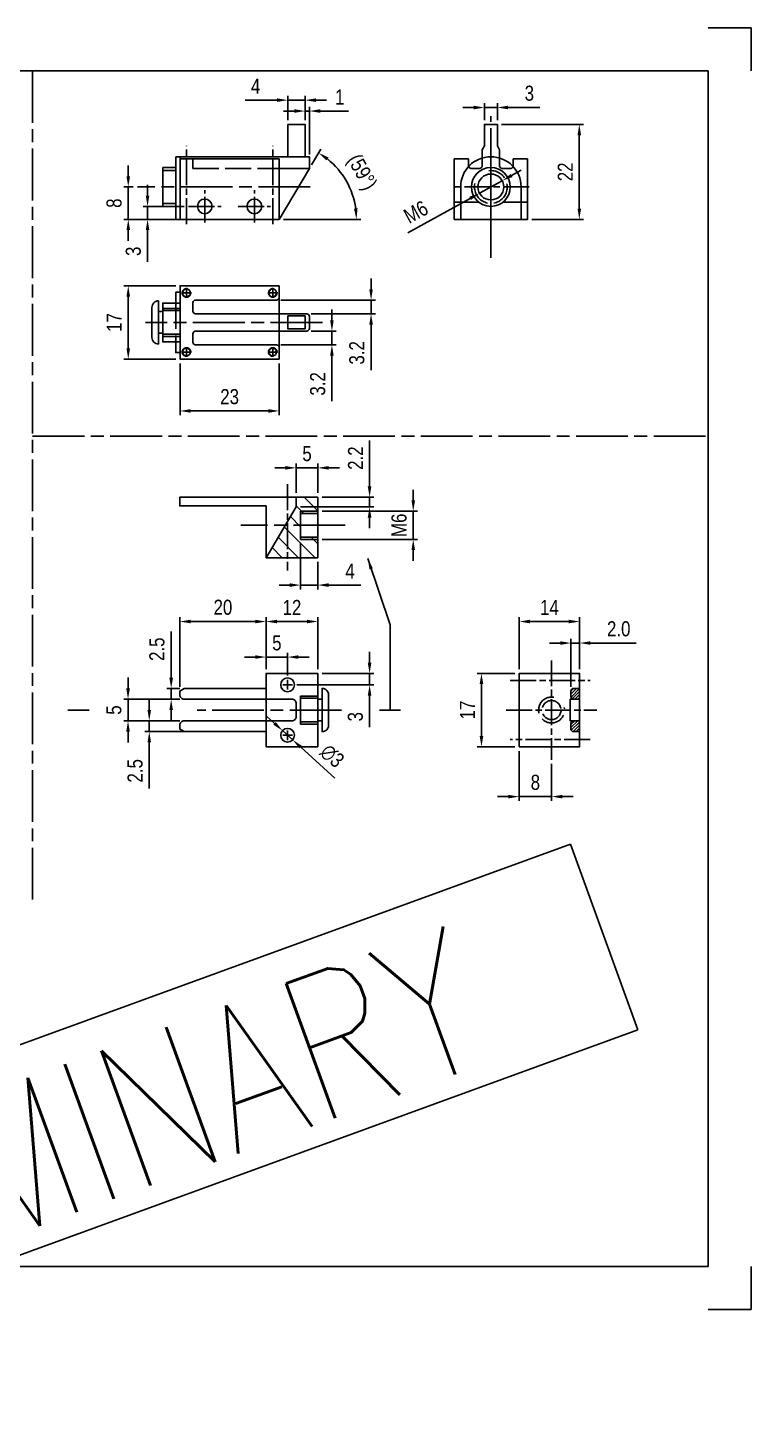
# Model space of a CAD drawing. Header units: millimetres. Extents: x 0 to 860, y -24 to 617.
# Drawn here: x 252.3 to 420, y -24.5 to 297 of the extents above; entities that cross this region are included whole.
import ezdxf

# ---------------------------------------------------------------- set-up
doc = ezdxf.new("R2010")
doc.units = ezdxf.units.MM
for name, pattern in [('AM_ISO02W050', [7.5, 6, -1.5]), ('AM_ISO08W050', [18, 12, -1.5, 3, -1.5]), ('AM_ISO08W050x2', [9, 6, -0.75, 1.5, -0.75])]:
    doc.linetypes.add(name, pattern=pattern)
doc.layers.get('0').update_dxf_attribs({"lineweight": 25})
for name, color, linetype, lineweight in [('AM_0', 7, 'Continuous', 25), ('AM_3', 6, 'AM_ISO02W050', 25), ('AM_5', 3, 'Continuous', 25), ('AM_7', 4, 'AM_ISO08W050', 25), ('AM_8', 1, 'Continuous', 25), ('AM_BOR', 7, 'Continuous', 25)]:
    doc.layers.add(name, color=color, linetype=linetype, lineweight=lineweight)
doc.styles.add('HZ1', font='romans.shx', dxfattribs={"width": 0.8})
doc.styles.add('MCG_STANDARD', font='arial.ttf', dxfattribs={"width": 0.8})
doc.styles.get("Standard").update_dxf_attribs({"font": 'arial.ttf', "width": 0.8})
doc.dimstyles.new('_MCG$0', dxfattribs={"dimtxt": 3.5, "dimasz": 2.5, "dimexe": 1, "dimexo": 1, "dimgap": 1.5, "dimtad": 1, "dimdec": 0, "dimrnd": 0.05, "dimdsep": 46, "dimtxsty": 'MCG_STANDARD', "dimcen": 0, "dimclrd": 256, "dimclre": 256, "dimclrt": 2, "dimadec": 0, "dimazin": 2, "dimtp": 0.1, "dimtm": 0.1, "dimtfac": 0.71, "dimtdec": 0, "dimtmove": 0, "dimatfit": 3, "dimfxl": 0, "dimlwd": -1, "dimlwe": -1, "dimarcsym": 1})
doc.dimstyles.new('_MCG$2', dxfattribs={"dimtxt": 3.5, "dimasz": 2.5, "dimexe": 1, "dimexo": 1, "dimgap": 1.5, "dimtad": 1, "dimrnd": 0.05, "dimdsep": 46, "dimtxsty": 'MCG_STANDARD', "dimcen": 0, "dimclrd": 256, "dimclre": 256, "dimclrt": 2, "dimadec": 0, "dimazin": 2, "dimtp": 0.1, "dimtm": 0.1, "dimtfac": 0.71, "dimtmove": 0, "dimatfit": 3, "dimfxl": 0, "dimlwd": -1, "dimlwe": -1, "dimarcsym": 1})
doc.dimstyles.new('_MCG$3', dxfattribs={"dimtxt": 3.5, "dimasz": 2.5, "dimexe": 1, "dimexo": 1, "dimgap": 1.5, "dimtad": 1, "dimdec": 0, "dimrnd": 0.05, "dimdsep": 46, "dimtxsty": 'MCG_STANDARD', "dimcen": 0, "dimclrd": 256, "dimclre": 256, "dimclrt": 2, "dimadec": 0, "dimazin": 2, "dimtp": 0.1, "dimtm": 0.1, "dimtfac": 0.71, "dimtdec": 0, "dimtmove": 0, "dimatfit": 2, "dimfxl": 0, "dimlwd": -1, "dimlwe": -1, "dimarcsym": 1})
doc.dimstyles.new('_MCG$7', dxfattribs={"dimtxt": 5, "dimasz": 2.5, "dimexe": 1, "dimexo": 1, "dimgap": 1.5, "dimtad": 1, "dimrnd": 0.05, "dimdsep": 46, "dimtxsty": 'MCG_STANDARD', "dimcen": 0, "dimclrd": 256, "dimclre": 256, "dimclrt": 2, "dimadec": 0, "dimazin": 2, "dimtp": 0.1, "dimtm": 0.1, "dimtfac": 0.71, "dimtmove": 0, "dimatfit": 3, "dimfxl": 0, "dimlwd": -1, "dimlwe": -1, "dimarcsym": 1})
pattern_1 = [(45, (162.222, -84.6697), (-0.3535534, 0.3535534), [])]

# ---------------------------------------------------------------- blocks, each defined once
blk = doc.blocks.new('_MCG_A3')
at = {"layer": 'AM_BOR'}
for p, q in [((0, 297), (0, 287)), ((420, 297), (410, 297)), ((420, 287), (420, 297)), ((0, 0), (10, 0)), ((420, 0), (410, 0))]:
    blk.add_line(p, q, dxfattribs=at)
at = {"layer": 'AM_BOR', "color": 161}
for p, q in [((10, 297), (0, 297)), ((410, 287), (10, 287)), ((10, 287), (10, 10)), ((410, 10), (410, 287)), ((0, 0), (0, 10)), ((10, 10), (410, 10)), ((420, 0), (420, 10))]:
    blk.add_line(p, q, dxfattribs=at)
blk = doc.blocks.new('preliminary')
at = {"color": 4}
for p, q in [((12513.3, -7191.3), (18643.9, -4959.9)), ((18643.9, -4959.9), (19035.4, -6035.6)), ((19035.4, -6035.6), (12902.4, -8267.8)), ((12902.4, -8267.8), (12511.8, -7194.5))]:
    blk.add_line(p, q, dxfattribs=at)
blk.add_line((12513.3, -7191.3), (12511.8, -7194.5))
at = {"color": 4, "style": 'HZ1', "width": 0.8}
blk.add_text('PRELIMINARY', height=830, rotation=20, dxfattribs=at).set_placement((12948.3, -8124.1))
blk = doc.blocks.new('A$Cfad92079')
blk.add_circle((0, 0), 0.9)
at = {"layer": 'AM_3'}
blk.add_arc((0, 0), 1, 77.7776, 8.0373, dxfattribs=at)
at = {"layer": 'AM_7', "linetype": 'AM_ISO08W050x2'}
for p, q in [((0, 1.12), (0, -1.12)), ((1.12, 0), (-1.12, 0))]:
    blk.add_line(p, q, dxfattribs=at)
blk = doc.blocks.new('BOWDEN')
for points in [[(-4, 3.25), (0, 3.25), (0, -3.25), (-4, -3.25)], [(0, 2.5), (1, 2.5), (1, -2.5), (0, -2.5)]]:
    blk.add_lwpolyline(points, close=True)
blk.add_lwpolyline([(1, 5), (1, 5, -0.414214), (2.5, 3.5), (2.5, -3.5, -0.414214), (1, -5), (1, -5)], format="xyb", close=True)
at = {"layer": 'AM_3'}
for p, q in [((0, 2.75), (-4, 2.75)), ((0, -2.75), (-4, -2.75))]:
    blk.add_line(p, q, dxfattribs=at)
blk = doc.blocks.new('SLIDING BLOCK')
for p, q in [((3, 8.5), (23, 8.5)), ((23, 8.5), (23, 5.8)), ((23, 2), (23, 5.8)), ((23, -2), (23, -5.8)), ((23, -8.5), (23, -5.8)), ((3, -8.5), (23, -8.5))]:
    blk.add_line(p, q)
blk.add_lwpolyline([(-1, -4.5), (-1, -7), (0, -7), (0, 7), (-1, 7), (-1, 4.5)])
for centre, start, end in [((22.4, 5.8), 270, 360), ((22.4, -5.8), 0, 90)]:
    blk.add_arc(centre, 0.6, start, end)
at = {"layer": 'AM_0', "color": 0, "linetype": 'ByBlock', "ltscale": 0.5}
blk.add_lwpolyline([(3, -8.5), (0, -8.5), (0, 8.5), (3, 8.5)], dxfattribs=at)
for points in [[(0, 4.5), (-4, 4.5), (-4, -4.5), (0, -4.5)], [(25, 1.5), (29, 1.5), (29, -1.5), (25, -1.5)]]:
    blk.add_lwpolyline(points, close=True, dxfattribs=at)
for points in [[(22.4, 5.2), (3.6, 5.2, 0.414214), (3, 4.6), (3, 2.6)], [(3, 2.6, 0.414214), (3.6, 2), (29.4, 2, -0.414214), (30, 1.4), (30, -1.4, -0.414214), (29.4, -2), (3.6, -2, 0.414214), (3, -2.6), (3, -4.6, 0.414214), (3.6, -5.2), (22.4, -5.2)]]:
    blk.add_lwpolyline(points, format="xyb", dxfattribs=at)
at = {"layer": 'AM_3'}
for p, q in [((-1, 4.5), (-1, -4.5)), ((23, -2), (23, 2))]:
    blk.add_line(p, q, dxfattribs=at)
for p in [(1.5, 6.85), (21.5, 6.85)]:
    blk.add_blockref('A$Cfad92079', p)
at = {"xscale": -1}
blk.add_blockref('BOWDEN', (-4, 0), dxfattribs=at)
at = {"xscale": -1, "rotation": 180}
for p in [(1.5, -6.85), (21.5, -6.85)]:
    blk.add_blockref('A$Cfad92079', p, dxfattribs=at)
blk = doc.blocks.new('A$C00823d7d')
blk.add_line((-12, 2.5), (-12, -2.5))
blk.add_lwpolyline([(-31, 5), (-12, 5), (-12, 8.5), (0, 8.5), (0, -8.5), (-12, -8.5), (-12, -5), (-31, -5), (-32, -4.4), (-32, -3.5, -0.414214), (-31, -2.5), (-6, -2.5, 0.414214), (-5, -1.5), (-5, 1.5, 0.414214), (-6, 2.5), (-31, 2.5, -0.414214), (-32, 3.5), (-32, 4.4)], format="xyb", close=True)
for centre in [(-7, 5.85), (-7, -5.85)]:
    blk.add_circle(centre, 1.6)
at = {"layer": 'AM_7', "linetype": 'AM_ISO08W050x2'}
for p, q in [((-7, 6.97), (-7, 4.73)), ((-5.88, 5.85), (-8.12, 5.85)), ((-5.88, -5.85), (-8.12, -5.85)), ((-7, -4.73), (-7, -6.97))]:
    blk.add_line(p, q, dxfattribs=at)
blk.add_blockref('BOWDEN', (0, 0))
blk = doc.blocks.new('*D75')
at = {"layer": 'AM_5', "transparency": 16777216}
for p, q in [((366.2, 148.42), (366.2, 160.42)), ((368.7, 159.42), (377.7, 159.42)), ((380.2, 148.42), (380.2, 160.42))]:
    blk.add_line(p, q, dxfattribs=at)
for points in [[(368.7, 159.84), (368.7, 159.01), (366.2, 159.42)], [(377.7, 159.84), (377.7, 159.01), (380.2, 159.42)]]:
    blk.add_solid(points, dxfattribs=at)
at = {"layer": 'Defpoints', "color": 0, "transparency": 16777216}
for p in [(380.2, 159.42), (366.2, 147.42), (380.2, 147.42)]:
    blk.add_point(p, dxfattribs=at)
at = {"layer": 'AM_5', "color": 2, "transparency": 16777216, "insert": (373.2, 162.68), "char_height": 3.5, "attachment_point": 5, "style": 'MCG_STANDARD'}
blk.add_mtext('14', dxfattribs=at)
blk = doc.blocks.new('*D76')
at = {"layer": 'AM_5', "transparency": 16777216}
for p, q in [((365.2, 147.42), (356.45, 147.42)), ((357.45, 132.92), (357.45, 144.92)), ((365.2, 130.42), (356.45, 130.42))]:
    blk.add_line(p, q, dxfattribs=at)
for points in [[(357.03, 144.92), (357.87, 144.92), (357.45, 147.42)], [(357.03, 132.92), (357.87, 132.92), (357.45, 130.42)]]:
    blk.add_solid(points, dxfattribs=at)
at = {"layer": 'Defpoints', "color": 0, "transparency": 16777216}
for p in [(357.45, 147.42), (366.2, 147.42), (366.2, 130.42)]:
    blk.add_point(p, dxfattribs=at)
at = {"layer": 'AM_5', "color": 2, "transparency": 16777216, "insert": (354.19, 138.92), "char_height": 3.5, "attachment_point": 5, "rotation": 90, "style": 'MCG_STANDARD'}
blk.add_mtext('17', dxfattribs=at)
blk = doc.blocks.new('*D77')
at = {"layer": 'AM_5', "transparency": 16777216}
for p, q in [((275.51, 143.92), (275.51, 146.42)), ((287.51, 141.42), (274.51, 141.42)), ((275.51, 141.42), (275.51, 136.42)), ((287.51, 136.42), (274.51, 136.42)), ((275.51, 133.92), (275.51, 131.42))]:
    blk.add_line(p, q, dxfattribs=at)
for points in [[(275.09, 143.92), (275.93, 143.92), (275.51, 141.42)], [(275.09, 133.92), (275.93, 133.92), (275.51, 136.42)]]:
    blk.add_solid(points, dxfattribs=at)
at = {"layer": 'Defpoints', "color": 0, "transparency": 16777216}
for p in [(288.51, 141.42), (275.51, 136.42), (288.51, 136.42)]:
    blk.add_point(p, dxfattribs=at)
at = {"layer": 'AM_5', "color": 2, "transparency": 16777216, "insert": (272.23, 138.92), "char_height": 3.5, "attachment_point": 5, "rotation": 90, "style": 'MCG_STANDARD'}
blk.add_mtext('5', dxfattribs=at)
blk = doc.blocks.new('*D78')
at = {"layer": 'AM_5', "transparency": 16777216}
for p, q in [((307.51, 148.42), (307.51, 160.42)), ((310.01, 159.42), (317.01, 159.42)), ((319.51, 148.42), (319.51, 160.42))]:
    blk.add_line(p, q, dxfattribs=at)
for points in [[(310.01, 159.84), (310.01, 159.01), (307.51, 159.42)], [(317.01, 159.84), (317.01, 159.01), (319.51, 159.42)]]:
    blk.add_solid(points, dxfattribs=at)
at = {"layer": 'Defpoints', "color": 0, "transparency": 16777216}
for p in [(319.51, 159.42), (307.51, 147.42), (319.51, 147.42)]:
    blk.add_point(p, dxfattribs=at)
at = {"layer": 'AM_5', "color": 2, "transparency": 16777216, "insert": (313.51, 162.68), "char_height": 3.5, "attachment_point": 5, "style": 'MCG_STANDARD'}
blk.add_mtext('12', dxfattribs=at)
blk = doc.blocks.new('*D79')
at = {"layer": 'AM_5', "transparency": 16777216}
for p, q in [((287.51, 144.32), (287.51, 160.42)), ((305.01, 159.42), (290.01, 159.42)), ((307.51, 148.42), (307.51, 160.42))]:
    blk.add_line(p, q, dxfattribs=at)
for points in [[(290.01, 159.84), (290.01, 159.01), (287.51, 159.42)], [(305.01, 159.84), (305.01, 159.01), (307.51, 159.42)]]:
    blk.add_solid(points, dxfattribs=at)
at = {"layer": 'Defpoints', "color": 0, "transparency": 16777216}
for p in [(287.51, 159.42), (307.51, 147.42), (287.51, 143.32)]:
    blk.add_point(p, dxfattribs=at)
at = {"layer": 'AM_5', "color": 2, "transparency": 16777216, "insert": (297.51, 162.71), "char_height": 3.5, "attachment_point": 5, "style": 'MCG_STANDARD'}
blk.add_mtext('20', dxfattribs=at)
blk = doc.blocks.new('*D80')
at = {"layer": 'AM_5', "transparency": 16777216}
for p, q in [((375.7, 154.44), (373.2, 154.44)), ((378.2, 144.32), (378.2, 155.44)), ((378.2, 154.44), (380.2, 154.44)), ((380.2, 148.42), (380.2, 155.44)), ((382.7, 154.44), (393.33, 154.44))]:
    blk.add_line(p, q, dxfattribs=at)
for points in [[(375.7, 154.85), (375.7, 154.02), (378.2, 154.44)], [(382.7, 154.85), (382.7, 154.02), (380.2, 154.44)]]:
    blk.add_solid(points, dxfattribs=at)
at = {"layer": 'Defpoints', "color": 0, "transparency": 16777216}
for p in [(380.2, 154.44), (380.2, 147.42), (378.2, 143.32)]:
    blk.add_point(p, dxfattribs=at)
at = {"layer": 'AM_5', "color": 2, "transparency": 16777216, "insert": (389.27, 157.72), "char_height": 3.5, "attachment_point": 5, "style": 'MCG_STANDARD'}
blk.add_mtext('2.0', dxfattribs=at)
blk = doc.blocks.new('*D82')
at = {"layer": 'AM_5', "transparency": 16777216}
for p, q in [((366.2, 129.42), (366.2, 117.86)), ((373.7, 126.42), (373.7, 117.86)), ((363.7, 118.86), (361.2, 118.86)), ((373.7, 118.86), (366.2, 118.86)), ((376.2, 118.86), (378.7, 118.86))]:
    blk.add_line(p, q, dxfattribs=at)
for points in [[(363.7, 119.27), (363.7, 118.44), (366.2, 118.86)], [(376.2, 119.27), (376.2, 118.44), (373.7, 118.86)]]:
    blk.add_solid(points, dxfattribs=at)
at = {"layer": 'Defpoints', "color": 0, "transparency": 16777216}
for p in [(366.2, 130.42), (373.7, 127.42), (366.2, 118.86)]:
    blk.add_point(p, dxfattribs=at)
at = {"layer": 'AM_5', "color": 2, "transparency": 16777216, "insert": (369.95, 122.15), "char_height": 3.5, "attachment_point": 5, "style": 'MCG_STANDARD'}
blk.add_mtext('8', dxfattribs=at)
blk = doc.blocks.new('*D83')
at = {"layer": 'AM_5', "transparency": 16777216}
for p, q in [((305.01, 151.19), (302.51, 151.19)), ((307.51, 148.42), (307.51, 152.19)), ((307.51, 151.19), (312.51, 151.19)), ((312.51, 146.89), (312.51, 152.19)), ((315.01, 151.19), (317.51, 151.19))]:
    blk.add_line(p, q, dxfattribs=at)
for points in [[(305.01, 151.61), (305.01, 150.78), (307.51, 151.19)], [(315.01, 151.61), (315.01, 150.78), (312.51, 151.19)]]:
    blk.add_solid(points, dxfattribs=at)
at = {"layer": 'Defpoints', "color": 0, "transparency": 16777216}
for p in [(312.51, 151.19), (307.51, 147.42), (312.51, 145.89)]:
    blk.add_point(p, dxfattribs=at)
at = {"layer": 'AM_5', "color": 2, "transparency": 16777216, "insert": (310.01, 154.47), "char_height": 3.5, "attachment_point": 5, "style": 'MCG_STANDARD'}
blk.add_mtext('5', dxfattribs=at)
blk = doc.blocks.new('*D84')
at = {"layer": 'AM_5', "transparency": 16777216}
for p, q in [((331.51, 149.92), (331.51, 152.42)), ((314.63, 144.77), (332.51, 144.77)), ((320.51, 147.42), (332.51, 147.42)), ((331.51, 147.42), (331.51, 144.77)), ((331.51, 142.27), (331.51, 134.94))]:
    blk.add_line(p, q, dxfattribs=at)
for points in [[(331.09, 149.92), (331.93, 149.92), (331.51, 147.42)], [(331.09, 142.27), (331.93, 142.27), (331.51, 144.77)]]:
    blk.add_solid(points, dxfattribs=at)
at = {"layer": 'Defpoints', "color": 0, "transparency": 16777216}
for p in [(313.63, 144.77), (319.51, 147.42), (331.51, 144.77)]:
    blk.add_point(p, dxfattribs=at)
at = {"layer": 'AM_5', "color": 2, "transparency": 16777216, "insert": (328.22, 137.36), "char_height": 3.5, "attachment_point": 5, "rotation": 90, "style": 'MCG_STANDARD'}
blk.add_mtext('3', dxfattribs=at)
blk = doc.blocks.new('*D85')
at = {"layer": 'AM_5', "transparency": 16777216}
for p, q in [((364.45, 262.76), (366.64, 263.97)), ((362.26, 261.56), (357.01, 258.67)), ((354.81, 257.46), (340.34, 249.5))]:
    blk.add_line(p, q, dxfattribs=at)
for points in [[(364.25, 263.13), (364.65, 262.4), (362.26, 261.56)], [(354.61, 257.83), (355.02, 257.1), (357.01, 258.67)]]:
    blk.add_solid(points, dxfattribs=at)
at = {"layer": 'Defpoints', "color": 0, "transparency": 16777216}
for p in [(362.26, 261.56), (357.01, 258.67)]:
    blk.add_point(p, dxfattribs=at)
at = {"layer": 'AM_5', "color": 2, "transparency": 16777216, "insert": (342.24, 254.3), "char_height": 3.5, "attachment_point": 5, "rotation": 28.7986, "style": 'MCG_STANDARD'}
blk.add_mtext('M6', dxfattribs=at)
blk = doc.blocks.new('*D86')
at = {"layer": 'AM_5', "transparency": 16777216}
for p, q in [((287.56, 219.22), (287.56, 207.22)), ((310.56, 219.22), (310.56, 207.22)), ((308.06, 208.22), (290.06, 208.22))]:
    blk.add_line(p, q, dxfattribs=at)
for points in [[(290.06, 208.63), (290.06, 207.8), (287.56, 208.22)], [(308.06, 208.63), (308.06, 207.8), (310.56, 208.22)]]:
    blk.add_solid(points, dxfattribs=at)
at = {"layer": 'Defpoints', "color": 0, "transparency": 16777216}
for p in [(287.56, 220.22), (310.56, 220.22), (287.56, 208.22)]:
    blk.add_point(p, dxfattribs=at)
at = {"layer": 'AM_5', "color": 2, "transparency": 16777216, "insert": (299.06, 211.51), "char_height": 3.5, "attachment_point": 5, "style": 'MCG_STANDARD'}
blk.add_mtext('23', dxfattribs=at)
blk = doc.blocks.new('*D87')
at = {"layer": 'AM_5', "transparency": 16777216}
for p, q in [((286.56, 237.22), (274.56, 237.22)), ((275.56, 234.72), (275.56, 222.72)), ((286.56, 220.22), (274.56, 220.22))]:
    blk.add_line(p, q, dxfattribs=at)
for points in [[(275.15, 234.72), (275.98, 234.72), (275.56, 237.22)], [(275.15, 222.72), (275.98, 222.72), (275.56, 220.22)]]:
    blk.add_solid(points, dxfattribs=at)
at = {"layer": 'Defpoints', "color": 0, "transparency": 16777216}
for p in [(287.56, 237.22), (275.56, 220.22), (287.56, 220.22)]:
    blk.add_point(p, dxfattribs=at)
at = {"layer": 'AM_5', "color": 2, "transparency": 16777216, "insert": (272.31, 228.72), "char_height": 3.5, "attachment_point": 5, "rotation": 90, "style": 'MCG_STANDARD'}
blk.add_mtext('17', dxfattribs=at)
blk = doc.blocks.new('*D88')
at = {"layer": 'AM_5', "transparency": 16777216}
for p, q in [((362.13, 274.61), (381.13, 274.61)), ((380.13, 272.11), (380.13, 255.11)), ((369.13, 252.61), (381.13, 252.61))]:
    blk.add_line(p, q, dxfattribs=at)
for points in [[(379.72, 272.11), (380.55, 272.11), (380.13, 274.61)], [(379.72, 255.11), (380.55, 255.11), (380.13, 252.61)]]:
    blk.add_solid(points, dxfattribs=at)
at = {"layer": 'Defpoints', "color": 0, "transparency": 16777216}
for p in [(361.13, 274.61), (368.13, 252.61), (380.13, 252.61)]:
    blk.add_point(p, dxfattribs=at)
at = {"layer": 'AM_5', "color": 2, "transparency": 16777216, "insert": (376.88, 263.61), "char_height": 3.5, "attachment_point": 5, "rotation": 90, "style": 'MCG_STANDARD'}
blk.add_mtext('22', dxfattribs=at)
blk = doc.blocks.new('*D89')
at = {"layer": 'AM_5', "transparency": 16777216}
for p, q in [((275.56, 262.61), (275.56, 265.11)), ((276.69, 260.11), (274.56, 260.11)), ((275.56, 252.61), (275.56, 260.11)), ((286.56, 252.61), (274.56, 252.61)), ((275.56, 250.11), (275.56, 247.61))]:
    blk.add_line(p, q, dxfattribs=at)
for points in [[(275.15, 262.61), (275.98, 262.61), (275.56, 260.11)], [(275.15, 250.11), (275.98, 250.11), (275.56, 252.61)]]:
    blk.add_solid(points, dxfattribs=at)
at = {"layer": 'Defpoints', "color": 0, "transparency": 16777216}
for p in [(275.56, 260.11), (277.69, 260.11), (287.56, 252.61)]:
    blk.add_point(p, dxfattribs=at)
at = {"layer": 'AM_5', "color": 2, "transparency": 16777216, "insert": (272.28, 256.36), "char_height": 3.5, "attachment_point": 5, "rotation": 90, "style": 'MCG_STANDARD'}
blk.add_mtext('8', dxfattribs=at)
blk = doc.blocks.new('*D90')
at = {"layer": 'AM_5', "transparency": 16777216}
for p, q in [((331.85, 236.42), (331.85, 238.92)), ((310.96, 233.92), (332.85, 233.92)), ((331.85, 233.92), (331.85, 230.72)), ((317.96, 230.72), (332.85, 230.72)), ((331.85, 228.22), (331.85, 217.65))]:
    blk.add_line(p, q, dxfattribs=at)
for points in [[(331.44, 236.42), (332.27, 236.42), (331.85, 233.92)], [(331.44, 228.22), (332.27, 228.22), (331.85, 230.72)]]:
    blk.add_solid(points, dxfattribs=at)
at = {"layer": 'Defpoints', "color": 0, "transparency": 16777216}
for p in [(309.96, 233.92), (316.96, 230.72), (331.85, 230.72)]:
    blk.add_point(p, dxfattribs=at)
at = {"layer": 'AM_5', "color": 2, "transparency": 16777216, "insert": (328.56, 221.68), "char_height": 3.5, "attachment_point": 5, "rotation": 90, "style": 'MCG_STANDARD'}
blk.add_mtext('3.2', dxfattribs=at)
blk = doc.blocks.new('*D91')
at = {"layer": 'AM_5', "transparency": 16777216}
for p, q in [((322.78, 229.22), (322.78, 231.72)), ((317.96, 226.72), (323.78, 226.72)), ((322.78, 226.72), (322.78, 223.52)), ((310.96, 223.52), (323.78, 223.52)), ((322.78, 221.02), (322.78, 210.45))]:
    blk.add_line(p, q, dxfattribs=at)
for points in [[(322.36, 229.22), (323.19, 229.22), (322.78, 226.72)], [(322.36, 221.02), (323.19, 221.02), (322.78, 223.52)]]:
    blk.add_solid(points, dxfattribs=at)
at = {"layer": 'Defpoints', "color": 0, "transparency": 16777216}
for p in [(316.96, 226.72), (309.96, 223.52), (322.78, 223.52)]:
    blk.add_point(p, dxfattribs=at)
at = {"layer": 'AM_5', "color": 2, "transparency": 16777216, "insert": (319.49, 214.48), "char_height": 3.5, "attachment_point": 5, "rotation": 90, "style": 'MCG_STANDARD'}
blk.add_mtext('3.2', dxfattribs=at)
blk = doc.blocks.new('*D92')
at = {"layer": 'AM_5', "transparency": 16777216}
for p, q in [((285.51, 146.42), (285.51, 157.09)), ((287.51, 143.92), (284.51, 143.92)), ((285.51, 141.42), (285.51, 143.92)), ((287.51, 141.42), (284.51, 141.42)), ((285.51, 138.92), (285.51, 136.42))]:
    blk.add_line(p, q, dxfattribs=at)
for points in [[(285.09, 146.42), (285.93, 146.42), (285.51, 143.92)], [(285.09, 138.92), (285.93, 138.92), (285.51, 141.42)]]:
    blk.add_solid(points, dxfattribs=at)
at = {"layer": 'Defpoints', "color": 0, "transparency": 16777216}
for p in [(285.51, 143.92), (288.51, 143.92), (288.51, 141.42)]:
    blk.add_point(p, dxfattribs=at)
at = {"layer": 'AM_5', "color": 2, "transparency": 16777216, "insert": (282.22, 153.01), "char_height": 3.5, "attachment_point": 5, "rotation": 90, "style": 'MCG_STANDARD'}
blk.add_mtext('2.5', dxfattribs=at)
blk = doc.blocks.new('*D93')
at = {"layer": 'AM_5', "transparency": 16777216}
for p, q in [((280.43, 138.92), (280.43, 141.42)), ((287.51, 136.42), (279.43, 136.42)), ((280.43, 136.42), (280.43, 133.92)), ((289.03, 133.92), (279.43, 133.92)), ((280.43, 131.42), (280.43, 120.76))]:
    blk.add_line(p, q, dxfattribs=at)
for points in [[(280.02, 138.92), (280.85, 138.92), (280.43, 136.42)], [(280.02, 131.42), (280.85, 131.42), (280.43, 133.92)]]:
    blk.add_solid(points, dxfattribs=at)
at = {"layer": 'Defpoints', "color": 0, "transparency": 16777216}
for p in [(288.51, 136.42), (280.43, 133.92), (290.03, 133.92)]:
    blk.add_point(p, dxfattribs=at)
at = {"layer": 'AM_5', "color": 2, "transparency": 16777216, "insert": (277.15, 124.84), "char_height": 3.5, "attachment_point": 5, "rotation": 90, "style": 'MCG_STANDARD'}
blk.add_mtext('2.5', dxfattribs=at)
blk = doc.blocks.new('*D94')
at = {"layer": 'AM_5', "transparency": 16777216}
for p, q in [((355.63, 278.52), (353.13, 278.52)), ((358.13, 275.61), (358.13, 279.52)), ((358.13, 278.52), (361.13, 278.52)), ((361.13, 275.61), (361.13, 279.52)), ((363.63, 278.52), (370.97, 278.52))]:
    blk.add_line(p, q, dxfattribs=at)
for points in [[(355.63, 278.94), (355.63, 278.1), (358.13, 278.52)], [(363.63, 278.94), (363.63, 278.1), (361.13, 278.52)]]:
    blk.add_solid(points, dxfattribs=at)
at = {"layer": 'Defpoints', "color": 0, "transparency": 16777216}
for p in [(361.13, 278.52), (358.13, 274.61), (361.13, 274.61)]:
    blk.add_point(p, dxfattribs=at)
at = {"layer": 'AM_5', "color": 2, "transparency": 16777216, "insert": (368.55, 281.81), "char_height": 3.5, "attachment_point": 5, "style": 'MCG_STANDARD'}
blk.add_mtext('3', dxfattribs=at)
blk = doc.blocks.new('*D95')
at = {"layer": 'AM_5', "transparency": 16777216}
for p, q in [((314.06, 277.7), (311.56, 277.7)), ((316.56, 275.61), (316.56, 278.7)), ((316.56, 277.7), (317.56, 277.7)), ((317.56, 267.61), (317.56, 278.7)), ((320.06, 277.7), (326.59, 277.7))]:
    blk.add_line(p, q, dxfattribs=at)
for points in [[(314.06, 278.12), (314.06, 277.29), (316.56, 277.7)], [(320.06, 278.12), (320.06, 277.29), (317.56, 277.7)]]:
    blk.add_solid(points, dxfattribs=at)
at = {"layer": 'Defpoints', "color": 0, "transparency": 16777216}
for p in [(317.56, 277.7), (316.56, 274.61), (317.56, 266.61)]:
    blk.add_point(p, dxfattribs=at)
at = {"layer": 'AM_5', "color": 2, "transparency": 16777216, "insert": (324.58, 280.96), "char_height": 3.5, "attachment_point": 5, "style": 'MCG_STANDARD'}
blk.add_mtext('1', dxfattribs=at)
blk = doc.blocks.new('*D96')
at = {"layer": 'AM_5', "transparency": 16777216}
for p, q in [((310.06, 280.22), (302.63, 280.22)), ((312.56, 275.61), (312.56, 281.22)), ((316.56, 280.22), (312.56, 280.22)), ((316.56, 275.61), (316.56, 281.22)), ((319.06, 280.22), (321.56, 280.22))]:
    blk.add_line(p, q, dxfattribs=at)
for points in [[(310.06, 280.64), (310.06, 279.81), (312.56, 280.22)], [(319.06, 280.64), (319.06, 279.81), (316.56, 280.22)]]:
    blk.add_solid(points, dxfattribs=at)
at = {"layer": 'Defpoints', "color": 0, "transparency": 16777216}
for p in [(312.56, 280.22), (312.56, 274.61), (316.56, 274.61)]:
    blk.add_point(p, dxfattribs=at)
at = {"layer": 'AM_5', "color": 2, "transparency": 16777216, "insert": (305.09, 283.47), "char_height": 3.5, "attachment_point": 5, "style": 'MCG_STANDARD'}
blk.add_mtext('4', dxfattribs=at)
blk = doc.blocks.new('*D97')
at = {"layer": 'AM_5', "transparency": 16777216}
for p, q in [((318.07, 265.27), (320.21, 268.88)), ((311.56, 252.61), (329.47, 252.61))]:
    blk.add_line(p, q, dxfattribs=at)
blk.add_arc((310.56, 252.61), 17.91, 8.0036, 51.3191, dxfattribs=at)
for points in [[(321.52, 266.25), (321.99, 266.94), (319.7, 268.02)], [(328.72, 255.14), (327.88, 255.08), (328.47, 252.61)]]:
    blk.add_solid(points, dxfattribs=at)
at = {"layer": 'Defpoints', "color": 0, "transparency": 16777216}
for p in [(317.56, 264.41), (327.42, 258.67), (287.56, 252.61), (310.56, 252.61), (310.56, 252.61)]:
    blk.add_point(p, dxfattribs=at)
at = {"layer": 'AM_5', "color": 2, "transparency": 16777216, "insert": (329.42, 263.35), "char_height": 3.5, "attachment_point": 5, "rotation": 299.6614, "style": 'MCG_STANDARD'}
blk.add_mtext('(59°)', dxfattribs=at)
blk = doc.blocks.new('SECTION_MARK-08W')
at = {"color": 4}
blk.add_lwpolyline([(0, 0, 0, 2.4, 0), (5.34, 0, 0, 0, 0), (11.08, 0, 0, 0, 0)], format="xyseb", dxfattribs=at)
at = {"color": 4, "const_width": 0.384}
blk.add_lwpolyline([(0, 2.49), (0, -2.49)], dxfattribs=at)
at = {"color": 4, "width": 0.8}
for tag, p in [('TEXT_UPPER', (7.78, 1.89)), ('TEXT_LOWER', (7.88, -7.08))]:
    blk.add_attdef(tag, p, '', height=5, dxfattribs=at)
blk = doc.blocks.new('*D99')
at = {"layer": 'AM_5', "transparency": 16777216}
for p, q in [((312.01, 195.03), (309.51, 195.03)), ((314.51, 189.22), (314.51, 196.03)), ((314.51, 195.03), (319.51, 195.03)), ((319.51, 189.22), (319.51, 196.03)), ((322.01, 195.03), (324.51, 195.03))]:
    blk.add_line(p, q, dxfattribs=at)
for points in [[(312.01, 195.45), (312.01, 194.62), (314.51, 195.03)], [(322.01, 195.45), (322.01, 194.62), (319.51, 195.03)]]:
    blk.add_solid(points, dxfattribs=at)
at = {"layer": 'Defpoints', "color": 0, "transparency": 16777216}
for p in [(319.51, 195.03), (314.51, 188.22), (319.51, 188.22)]:
    blk.add_point(p, dxfattribs=at)
at = {"layer": 'AM_5', "color": 2, "transparency": 16777216, "insert": (317.01, 198.31), "char_height": 3.5, "attachment_point": 5, "style": 'MCG_STANDARD'}
blk.add_mtext('5', dxfattribs=at)
blk = doc.blocks.new('*D100')
at = {"layer": 'AM_5', "transparency": 16777216}
for p, q in [((331.51, 190.72), (331.51, 201.34)), ((320.51, 188.22), (332.51, 188.22)), ((331.51, 186.02), (331.51, 188.22)), ((315.51, 186.02), (332.51, 186.02)), ((331.51, 183.52), (331.51, 181.02))]:
    blk.add_line(p, q, dxfattribs=at)
for points in [[(331.09, 190.72), (331.93, 190.72), (331.51, 188.22)], [(331.09, 183.52), (331.93, 183.52), (331.51, 186.02)]]:
    blk.add_solid(points, dxfattribs=at)
at = {"layer": 'Defpoints', "color": 0, "transparency": 16777216}
for p in [(319.51, 188.22), (331.51, 188.22), (314.51, 186.02)]:
    blk.add_point(p, dxfattribs=at)
at = {"layer": 'AM_5', "color": 2, "transparency": 16777216, "insert": (328.25, 197.28), "char_height": 3.5, "attachment_point": 5, "rotation": 90, "style": 'MCG_STANDARD'}
blk.add_mtext('2.2', dxfattribs=at)
blk = doc.blocks.new('*D101')
at = {"layer": 'AM_5', "transparency": 16777216}
for p, q in [((341.63, 187.47), (341.63, 189.97)), ((320.51, 184.97), (342.63, 184.97)), ((341.63, 184.97), (341.63, 178.47)), ((320.51, 178.47), (342.63, 178.47)), ((341.63, 175.97), (341.63, 173.47))]:
    blk.add_line(p, q, dxfattribs=at)
for points in [[(341.22, 187.47), (342.05, 187.47), (341.63, 184.97)], [(341.22, 175.97), (342.05, 175.97), (341.63, 178.47)]]:
    blk.add_solid(points, dxfattribs=at)
at = {"layer": 'Defpoints', "color": 0, "transparency": 16777216}
for p in [(319.51, 184.97), (319.51, 178.47), (341.63, 178.47)]:
    blk.add_point(p, dxfattribs=at)
at = {"layer": 'AM_5', "color": 2, "transparency": 16777216, "insert": (338.35, 181.72), "char_height": 3.5, "attachment_point": 5, "rotation": 90, "style": 'MCG_STANDARD'}
blk.add_mtext('M6', dxfattribs=at)
blk = doc.blocks.new('*D102')
at = {"layer": 'AM_5', "transparency": 16777216}
for p, q in [((315.51, 177.47), (315.51, 166.87)), ((319.51, 173.22), (319.51, 166.87)), ((313.01, 167.87), (310.51, 167.87)), ((315.51, 167.87), (319.51, 167.87)), ((322.01, 167.87), (329.45, 167.87))]:
    blk.add_line(p, q, dxfattribs=at)
for points in [[(313.01, 168.28), (313.01, 167.45), (315.51, 167.87)], [(322.01, 168.28), (322.01, 167.45), (319.51, 167.87)]]:
    blk.add_solid(points, dxfattribs=at)
at = {"layer": 'Defpoints', "color": 0, "transparency": 16777216}
for p in [(315.51, 178.47), (319.51, 174.22), (319.51, 167.87)]:
    blk.add_point(p, dxfattribs=at)
at = {"layer": 'AM_5', "color": 2, "transparency": 16777216, "insert": (326.98, 171.12), "char_height": 3.5, "attachment_point": 5, "style": 'MCG_STANDARD'}
blk.add_mtext('4', dxfattribs=at)
blk = doc.blocks.new('*D103')
at = {"layer": 'AM_5', "transparency": 16777216}
for p, q in [((309.47, 135.83), (307.63, 137.51)), ((311.32, 134.15), (313.69, 132)), ((315.54, 130.31), (323.47, 123.1))]:
    blk.add_line(p, q, dxfattribs=at)
for points in [[(309.76, 136.14), (309.19, 135.52), (311.32, 134.15)], [(315.82, 130.62), (315.26, 130.01), (313.69, 132)]]:
    blk.add_solid(points, dxfattribs=at)
at = {"layer": 'Defpoints', "color": 0, "transparency": 16777216}
for p in [(311.32, 134.15), (313.69, 132)]:
    blk.add_point(p, dxfattribs=at)
at = {"layer": 'AM_5', "color": 2, "transparency": 16777216, "insert": (322.83, 128.26), "char_height": 3.5, "attachment_point": 5, "rotation": 317.7207, "style": 'MCG_STANDARD'}
blk.add_mtext('∅3', dxfattribs=at)
blk = doc.blocks.new('*D105')
at = {"layer": 'AM_5', "transparency": 16777216}
for p, q in [((280.03, 258.11), (280.03, 260.61)), ((288.55, 255.61), (279.03, 255.61)), ((280.03, 255.61), (280.03, 252.61)), ((288.55, 252.61), (279.03, 252.61)), ((280.03, 250.11), (280.03, 242.78))]:
    blk.add_line(p, q, dxfattribs=at)
for points in [[(279.62, 258.11), (280.45, 258.11), (280.03, 255.61)], [(279.62, 250.11), (280.45, 250.11), (280.03, 252.61)]]:
    blk.add_solid(points, dxfattribs=at)
at = {"layer": 'Defpoints', "color": 0, "transparency": 16777216}
for p in [(289.55, 255.61), (280.03, 252.61), (289.55, 252.61)]:
    blk.add_point(p, dxfattribs=at)
at = {"layer": 'AM_5', "color": 2, "transparency": 16777216, "insert": (276.74, 245.2), "char_height": 3.5, "attachment_point": 5, "rotation": 90, "style": 'MCG_STANDARD'}
blk.add_mtext('3', dxfattribs=at)

msp = doc.modelspace()

# ---------------------------------------------------------------- hatches: boundary and pattern name
at = {"layer": 'AM_8'}
h = msp.add_hatch(dxfattribs=at)
h.set_pattern_fill('_U', color=256, scale=2.7, angle=135, style=0, pattern_type=0)
h.set_pattern_definition([(135, (0, -7.117), (-1.909188, -1.909188), [])])
h.paths.add_polyline_path([(315.51, 184.47), (319.51, 184.47), (319.51, 188.22), (314.51, 188.22), (314.51, 186.02), (307.51, 174.22), (319.51, 174.22), (319.51, 178.97), (315.51, 178.97)])
h = msp.add_hatch(dxfattribs=at)
h.set_pattern_fill('_U', color=256, scale=0.5, angle=45, style=0, pattern_type=0)
h.set_pattern_definition(pattern_1)
edge = h.paths.add_edge_path()
edge.add_arc((378.8, 142.02), 0.6, 180, 270)
edge.add_line((378.8, 141.42), (380.2, 141.42))
edge.add_line((380.2, 141.42), (380.2, 143.92))
edge.add_line((380.2, 143.92), (378.2, 143.92))
edge.add_line((378.2, 143.92), (378.2, 142.02))
h = msp.add_hatch(dxfattribs=at)
h.set_pattern_fill('_U', color=256, scale=0.5, angle=45, style=0, pattern_type=0)
h.set_pattern_definition(pattern_1)
edge = h.paths.add_edge_path()
edge.add_arc((378.8, 134.52), 0.6, 180, 270)
edge.add_line((378.8, 133.92), (380.2, 133.92))
edge.add_line((380.2, 133.92), (380.2, 136.42))
edge.add_line((380.2, 136.42), (378.8, 136.42))
edge.add_arc((378.8, 135.82), 0.6, 90, 180)
edge.add_line((378.2, 135.82), (378.2, 134.52))

# ---------------------------------------------------------------- linework, layer by layer
for p, q in [((287.56, 252.61), (287.56, 266.61)), ((310.56, 266.61), (287.56, 266.61)), ((310.56, 266.61), (310.56, 252.61)), ((310.56, 264.41), (317.56, 264.41)), ((317.56, 264.41), (310.56, 252.61)), ((317.56, 264.41), (317.56, 266.61)), ((351.13, 264.41), (351.13, 266.61)), ((351.13, 266.61), (354.43, 266.61)), ((368.13, 266.61), (364.83, 266.61)), ((368.13, 264.41), (368.13, 266.61)), ((352.63, 260.11), (352.63, 252.61)), ((366.63, 260.11), (366.63, 252.61)), ((310.56, 252.61), (287.56, 252.61)), ((368.13, 252.61), (351.13, 252.61)), ((314.51, 188.22), (314.51, 186.02)), ((314.51, 186.02), (307.51, 174.22)), ((315.51, 184.97), (315.51, 178.47)), ((315.51, 184.47), (319.51, 184.47)), ((315.51, 178.97), (319.51, 178.97)), ((378.2, 142.02), (378.2, 143.32)), ((378.8, 143.92), (380.2, 143.92)), ((378.8, 141.42), (380.2, 141.42)), ((378.2, 134.52), (378.2, 135.82)), ((378.8, 136.42), (380.2, 136.42)), ((378.8, 133.92), (380.2, 133.92))]:
    msp.add_line(p, q)
for points in [[(312.56, 267.11), (316.56, 267.11), (316.56, 274.61), (312.56, 274.61)], [(286.56, 267.11), (287.56, 267.11), (287.56, 252.61), (286.56, 252.61)], [(283.56, 264.61), (286.56, 264.61), (286.56, 255.61), (283.56, 255.61)], [(380.2, 141.42), (378, 141.42), (378, 136.42), (380.2, 136.42)]]:
    msp.add_lwpolyline(points, close=True)
msp.add_lwpolyline([(354.43, 266.61), (354.43, 265.01, 0.414214), (355.03, 264.41), (357.03, 264.41, 0.414214), (357.63, 265.01), (357.63, 268.75), (358.13, 269.61), (358.13, 274.61), (361.13, 274.61), (361.13, 269.61), (361.63, 268.75), (361.63, 265.01, 0.414214), (362.23, 264.41), (364.23, 264.41, 0.414214), (364.83, 265.01), (364.83, 266.61)], format="xyb")
for points in [[(317.56, 266.61), (317.56, 267.11), (287.56, 267.11), (287.56, 266.61)], [(368.13, 264.41), (368.13, 252.61), (351.13, 252.61), (351.13, 264.41)], [(307.51, 188.22), (287.51, 188.22), (287.51, 186.22), (307.51, 186.22)], [(307.51, 188.22), (319.51, 188.22), (319.51, 174.22), (307.51, 174.22), (307.51, 186.22)], [(380.2, 138.92), (380.2, 130.42), (366.2, 130.42), (366.2, 147.42), (380.2, 147.42), (380.2, 138.92)]]:
    msp.add_lwpolyline(points)
for centre, radius in [((359.63, 260.11), 3), ((293.31, 255.61), 1.7), ((304.81, 255.61), 1.7)]:
    msp.add_circle(centre, radius)
for centre, radius, start, end in [((359.63, 260.11), 7, 0, 180), ((378.8, 143.32), 0.6, 90, 180), ((378.8, 142.02), 0.6, 180, 270), ((378.8, 135.82), 0.6, 90, 180), ((378.8, 134.52), 0.6, 180, 270)]:
    msp.add_arc(centre, radius, start, end)
at = {"layer": 'AM_0'}
msp.add_circle((359.63, 260.11), 4.5, dxfattribs=at)
at = {"layer": 'AM_3'}
for p, q in [((283.56, 263.91), (286.56, 263.91)), ((283.56, 256.31), (286.56, 256.31)), ((351.13, 256.61), (356.81, 256.61)), ((362.46, 256.61), (368.13, 256.61)), ((319.51, 184.97), (315.51, 184.97)), ((315.51, 178.47), (319.51, 178.47)), ((307.51, 143.92), (307.51, 141.42)), ((307.51, 136.42), (307.51, 133.92))]:
    msp.add_line(p, q, dxfattribs=at)
msp.add_lwpolyline([(290.56, 266.61), (290.56, 264.41), (310.56, 264.41)], dxfattribs=at)
msp.add_circle((373.7, 138.92), 2.2, dxfattribs=at)
for centre, radius, start, end in [((359.63, 260.11), 3.8, 167.8016, 96.6181), ((373.7, 138.92), 3, 79.168, 10.6983)]:
    msp.add_arc(centre, radius, start, end, dxfattribs=at)
at = {"layer": 'AM_7'}
for p, q in [((253.39, 287), (253.39, 94.19)), ((359.63, 243.72), (359.63, 276.5)), ((317.74, 260.11), (277.69, 260.11)), ((320.56, 228.72), (279.56, 228.72)), ((253.39, 202.39), (410, 202.39)), ((325.88, 181.72), (301.67, 181.72)), ((325.01, 138.92), (291.56, 138.92))]:
    msp.add_line(p, q, dxfattribs=at)
at = {"layer": 'AM_7', "linetype": 'AM_ISO08W050x2'}
for p, q in [((289.06, 251.53), (289.06, 269.61)), ((309.06, 251.53), (309.06, 269.61)), ((359.63, 251.27), (359.63, 268.96)), ((293.31, 251.85), (293.31, 259.37)), ((304.81, 251.85), (304.81, 259.37)), ((368.48, 260.11), (350.79, 260.11)), ((289.55, 255.61), (297.07, 255.61)), ((301.05, 255.61), (308.57, 255.61)), ((312.51, 191.22), (312.51, 171.22)), ((373.7, 150.42), (373.7, 127.42)), ((364.14, 145.77), (382.63, 145.77)), ((363.2, 138.92), (384.19, 138.92)), ((382.63, 132.07), (364.14, 132.07))]:
    msp.add_line(p, q, dxfattribs=at)

# ---------------------------------------------------------------- block references
at = {"lineweight": 0}
msp.add_blockref('_MCG_A3', (0, 0), dxfattribs=at)
for name, p in [('SLIDING BLOCK', (287.56, 228.72)), ('A$C00823d7d', (319.51, 138.92))]:
    msp.add_blockref(name, p)
at = {"xscale": -1, "rotation": 90}
for p in [(264.04, 138.92), (336.26, 138.92)]:
    msp.add_blockref('SECTION_MARK-08W', p, dxfattribs=at)
at = {"xscale": 0.04000000000000001, "yscale": 0.04000000000000001, "zscale": 0.04000000000000001}
msp.add_blockref('preliminary', (-367.68, 306.24), dxfattribs=at)

# ---------------------------------------------------------------- dimensions: what is measured, and where the dimension line sits
at = {"layer": 'AM_5'}
for base, p1, p2, angle, override, picture, middle in [((312.56, 280.22), (316.56, 274.61), (312.56, 274.61), 0, {"dimdec": 0}, '*D96', (305.09, 283.47)), ((361.13, 278.52), (358.13, 274.61), (361.13, 274.61), 0, {"dimdec": 0}, '*D94', (368.55, 281.81)), ((380.13, 252.61), (361.13, 274.61), (368.13, 252.61), 90, {"dimdec": 0}, '*D88', (376.88, 263.61)), ((275.56247244, 260.11332143), (287.56247244, 252.61332143), (277.69366056, 260.11332143), 90, {"dimdec": 0}, '*D89', (272.27546699, 256.36332143)), ((280.03, 252.61), (289.55, 255.61), (289.55, 252.61), 90, {"dimdec": 0}, '*D105', (276.74, 245.2)), ((331.85, 230.72), (309.96, 233.92), (316.96, 230.72), 90, {"dimdec": 1}, '*D90', (328.56, 221.68)), ((275.56, 220.22), (287.56, 237.22), (287.56, 220.22), 90, {"dimdec": 0}, '*D87', (272.31, 228.72)), ((322.78, 223.52), (316.96, 226.72), (309.96, 223.52), 90, {"dimdec": 1}, '*D91', (319.49, 214.48)), ((287.56, 208.22), (310.56, 220.22), (287.56, 220.22), 0, {"dimdec": 0}, '*D86', (299.06, 211.51)), ((331.51, 188.22), (314.51, 186.02), (319.51, 188.22), 90, {"dimdec": 1}, '*D100', (328.25, 197.28)), ((319.51, 167.87), (315.51, 178.47), (319.51, 174.22), 0, {"dimdec": 0}, '*D102', (326.98, 171.12)), ((285.51, 143.92), (288.51, 141.42), (288.51, 143.92), 90, {"dimdec": 1}, '*D92', (282.22, 153.01)), ((331.51, 144.77), (319.51, 147.42), (313.63, 144.77), 90, {"dimdec": 0}, '*D84', (328.22, 137.36)), ((275.51, 136.42), (288.51, 141.42), (288.51, 136.42), 90, {"dimdec": 0}, '*D77', (272.23, 138.92))]:
    dim = msp.add_linear_dim(base=base, p1=p1, p2=p2, angle=angle, dimstyle='_MCG$0', override=override, dxfattribs=at)
    dim.commit()
    dim.dimension.update_dxf_attribs({"geometry": picture, "text_midpoint": middle})
for base, p1, p2, picture, middle in [((317.56, 277.7), (316.56, 274.61), (317.56, 266.61), '*D95', (324.58, 280.96)), ((319.51, 195.03), (314.51, 188.22), (319.51, 188.22), '*D99', (317.01, 198.31)), ((287.51, 159.42), (307.51, 147.42), (287.51, 143.32), '*D79', (297.51, 162.71)), ((319.51, 159.42), (307.51, 147.42), (319.51, 147.42), '*D78', (313.51, 162.68)), ((380.2, 159.42), (366.2, 147.42), (380.2, 147.42), '*D75', (373.2, 162.68)), ((312.51, 151.19), (307.51, 147.42), (312.51, 145.89), '*D83', (310.01, 154.47)), ((366.19892046, 118.858107), (373.69892046, 127.42290766), (366.19892046, 130.42290766), '*D82', (369.94892046, 122.14511246))]:
    dim = msp.add_linear_dim(base=base, p1=p1, p2=p2, dimstyle='_MCG$0', override={"dimdec": 0}, dxfattribs=at)
    dim.commit()
    dim.dimension.update_dxf_attribs({"geometry": picture, "text_midpoint": middle})
dim = msp.add_angular_dim_2l(base=(327.42, 258.67), line1=((317.56, 264.41), (310.56, 252.61)), line2=((310.56, 252.61), (287.56, 252.61)), text='(<>)', dimstyle='_MCG$2', override={"dimdec": 0}, dxfattribs=at)
dim.commit()
dim.dimension.update_dxf_attribs({"geometry": '*D97', "text_midpoint": (329.42, 263.35)})
for p1, p2, override, picture, middle in [((362.26, 261.56), (357.01, 258.67), {"dimpost": 'M<>'}, '*D85', (343.83, 251.42)), ((311.32, 134.15), (313.69, 132), {"dimdec": 0}, '*D103', (320.56, 125.76))]:
    dim = msp.add_diameter_dim_2p(p1=p1, p2=p2, dimstyle='_MCG$3', override=override, dxfattribs=at)
    dim.commit()
    dim.dimension.update_dxf_attribs({"geometry": picture, "text_midpoint": middle, "dimtype": 163})
dim = msp.add_linear_dim(base=(341.63, 178.47), p1=(319.51, 184.97), p2=(319.51, 178.47), angle=90, text='M6', dimstyle='_MCG$0', override={"dimdec": 1}, dxfattribs=at)
dim.commit()
dim.dimension.update_dxf_attribs({"geometry": '*D101', "text_midpoint": (341.63, 181.72), "dimtype": 160})
dim = msp.add_linear_dim(base=(380.2, 154.44), p1=(378.2, 143.32), p2=(380.2, 147.42), text='<>.0', dimstyle='_MCG$0', dxfattribs=at)
dim.commit()
dim.dimension.update_dxf_attribs({"geometry": '*D80', "text_midpoint": (389.27, 154.44), "dimtype": 160})
dim = msp.add_linear_dim(base=(357.45, 147.42), p1=(366.2, 130.42), p2=(366.2, 147.42), angle=90, dimstyle='_MCG$0', dxfattribs=at)
dim.commit()
dim.dimension.update_dxf_attribs({"geometry": '*D76', "text_midpoint": (354.19, 138.92)})
dim = msp.add_linear_dim(base=(280.43, 133.92), p1=(288.51, 136.42), p2=(290.03, 133.92), angle=90, dimstyle='_MCG$0', override={"dimdec": 1}, dxfattribs=at)
dim.commit()
dim.dimension.update_dxf_attribs({"geometry": '*D93', "text_midpoint": (280.43, 124.84), "dimtype": 160})

# ---------------------------------------------------------------- leaders
msp.add_leader([(331.08, 174), (336.26, 158.65), (336.26, 138.92)], dimstyle='_MCG$7', override={"dimtxt": 3.5, "dimdec": 0, "dimtdec": 0}, dxfattribs=at)

doc.saveas('drawing.dxf')
